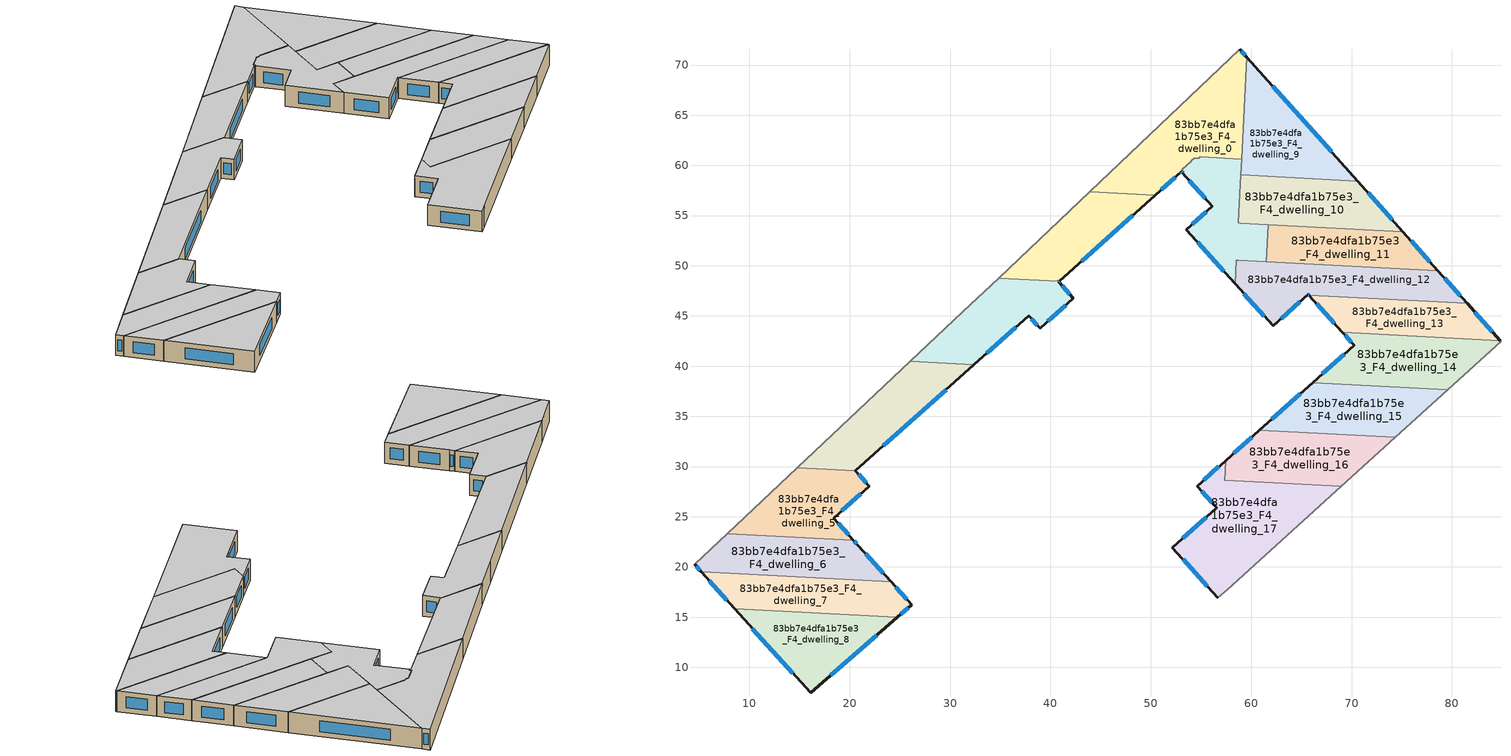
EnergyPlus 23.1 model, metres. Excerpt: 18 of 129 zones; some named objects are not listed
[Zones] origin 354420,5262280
83bb7e4dfa1b75e3_F4_dwelling_0
 floor to 83bb7e4dfa1b75e3_F3_dwelling_0 (EU_floor_Construction): 58.86,71.58 59.58,70.78 59.04,60.63 54.92,60.85 54.77,60.71 54.34,60.73 54.02,60.45 54.01,60.43 53.06,59.58 53.26,59.36 53.15,59.26 53.05,59.37 50.43,57.03 43.89,57.37 z12
 wall outside (EU_wall_Construction): 59.58,70.78 58.86,71.58 / 50.43,57.03 53.05,59.37 53.15,59.26 z12:15
 wall to 83bb7e4dfa1b75e3_F4_dwelling_1 (EU_wall_Construction): 53.15,59.26 53.26,59.36 53.06,59.58 54.01,60.43 54.02,60.45 / 54.03,60.45 54.34,60.73 54.77,60.71 54.92,60.85 59.04,60.63 z12:15
 wall to 83bb7e4dfa1b75e3_F4_dwelling_2 (EU_wall_Construction): 43.89,57.37 50.43,57.03 z12:15
 wall adiabatic (EU_wall_Construction): 58.86,71.58 43.89,57.37 z12:15
 wall to 83bb7e4dfa1b75e3_F4_dwelling_9 (EU_wall_Construction): 59.04,60.63 59.58,70.78 z12:15
 window (EU_Window_Construction): 59.41,70.96 59.03,71.39 / 53.07,59.34 53.13,59.29 / 51.05,57.58 52.43,58.82 z12.7:14.3
 ceiling to 83bb7e4dfa1b75e3_F5_dwelling_0 (EU_floor_Construction): 59.04,60.63 59.58,70.78 58.86,71.58 43.89,57.37 50.43,57.03 53.05,59.37 53.15,59.26 53.26,59.36 53.06,59.58 54.01,60.43 54.02,60.45 54.34,60.73 54.77,60.71 54.92,60.85 z15
83bb7e4dfa1b75e3_F4_dwelling_1
 floor to 83bb7e4dfa1b75e3_F3_dwelling_1 (EU_floor_Construction): 59.04,60.63 58.71,54.27 58.91,54.26 61.7,54.11 61.51,50.4 58.71,50.55 58.51,50.56 58.39,48.21 53.52,53.61 56.14,55.95 53.15,59.26 53.26,59.36 53.06,59.58 54.01,60.43 54.03,60.45 54.34,60.73 54.77,60.71 54.92,60.85 z12
 wall outside (EU_wall_Construction): 53.15,59.26 56.14,55.95 53.52,53.61 58.39,48.21 z12:15
 wall to 83bb7e4dfa1b75e3_F4_dwelling_12 (EU_wall_Construction): 58.39,48.21 58.51,50.56 58.71,50.55 61.51,50.4 z12:15
 wall to 83bb7e4dfa1b75e3_F4_dwelling_11 (EU_wall_Construction): 61.51,50.4 61.7,54.11 z12:15
 wall to 83bb7e4dfa1b75e3_F4_dwelling_10 (EU_wall_Construction): 61.7,54.11 58.91,54.26 58.71,54.27 58.96,59.06 z12:15
 wall to 83bb7e4dfa1b75e3_F4_dwelling_9 (EU_wall_Construction): 58.96,59.06 59.04,60.63 z12:15
 window (EU_Window_Construction): 54.66,52.34 57.24,49.48 / 55.52,55.4 54.14,54.16 / 53.85,58.48 55.43,56.72 z12.7:14.3
 ceiling to 83bb7e4dfa1b75e3_F5_dwelling_1 (EU_floor_Construction): 61.51,50.4 61.7,54.11 58.91,54.26 58.71,54.27 59.04,60.63 54.92,60.85 54.77,60.71 54.34,60.73 54.03,60.45 54.01,60.43 53.06,59.58 53.26,59.36 53.15,59.26 56.14,55.95 53.52,53.61 58.39,48.21 58.51,50.56 58.71,50.55 z15
83bb7e4dfa1b75e3_F4_dwelling_10
 floor to 83bb7e4dfa1b75e3_F3_dwelling_10 (EU_floor_Construction): 70.6,58.44 75.11,53.4 58.71,54.27 58.96,59.06 z12
 wall outside (EU_wall_Construction): 75.11,53.4 70.6,58.44 z12:15
 wall to 83bb7e4dfa1b75e3_F4_dwelling_9 (EU_wall_Construction): 70.6,58.44 58.96,59.06 z12:15
 wall to 83bb7e4dfa1b75e3_F4_dwelling_11 (EU_wall_Construction): 61.7,54.11 75.11,53.4 z12:15
 window (EU_Window_Construction): 74.05,54.59 71.66,57.26 z12.7:14.3
 ceiling to 83bb7e4dfa1b75e3_F5_dwelling_10 (EU_floor_Construction): 75.11,53.4 70.6,58.44 58.96,59.06 58.71,54.27 z15
83bb7e4dfa1b75e3_F4_dwelling_11
 floor to 83bb7e4dfa1b75e3_F3_dwelling_11 (EU_floor_Construction): 75.11,53.4 78.6,49.5 61.51,50.4 61.7,54.11 z12
 wall outside (EU_wall_Construction): 78.6,49.5 75.11,53.4 z12:15
 wall to 83bb7e4dfa1b75e3_F4_dwelling_12 (EU_wall_Construction): 61.51,50.4 78.6,49.5 z12:15
 window (EU_Window_Construction): 77.78,50.41 75.93,52.48 z12.7:14.3
 ceiling to 83bb7e4dfa1b75e3_F5_dwelling_11 (EU_floor_Construction): 78.6,49.5 75.11,53.4 61.7,54.11 61.51,50.4 z15
83bb7e4dfa1b75e3_F4_dwelling_12
 floor to 83bb7e4dfa1b75e3_F3_dwelling_12 (EU_floor_Construction): 78.6,49.5 81.5,46.25 65.73,47.08 65.67,47.15 62.18,44.01 58.39,48.21 58.51,50.56 z12
 wall outside (EU_wall_Construction): 81.5,46.25 78.6,49.5 / 58.39,48.21 62.18,44.01 65.67,47.15 65.73,47.08 z12:15
 wall to 83bb7e4dfa1b75e3_F4_dwelling_13 (EU_wall_Construction): 65.73,47.08 81.5,46.25 z12:15
 window (EU_Window_Construction): 80.82,47.01 79.28,48.73 / 65.69,47.13 65.72,47.1 / 63,44.75 64.85,46.41 / 59.28,47.23 61.29,45 z12.7:14.3
 ceiling to 83bb7e4dfa1b75e3_F5_dwelling_12 (EU_floor_Construction): 81.5,46.25 78.6,49.5 58.51,50.56 58.39,48.21 62.18,44.01 65.67,47.15 65.73,47.08 z15
83bb7e4dfa1b75e3_F4_dwelling_13
 floor to 83bb7e4dfa1b75e3_F3_dwelling_13 (EU_floor_Construction): 81.5,46.25 84.8,42.56 69.07,43.39 65.73,47.08 z12
 wall outside (EU_wall_Construction): 65.73,47.08 69.07,43.39 / 84.8,42.56 81.5,46.25 z12:15
 wall to 83bb7e4dfa1b75e3_F4_dwelling_14 (EU_wall_Construction): 69.07,43.39 84.8,42.56 z12:15
 window (EU_Window_Construction): 66.52,46.21 68.28,44.25 / 84.02,43.42 82.27,45.38 z12.7:14.3
 ceiling to 83bb7e4dfa1b75e3_F5_dwelling_13 (EU_floor_Construction): 84.8,42.56 81.5,46.25 65.73,47.08 69.07,43.39 z15
83bb7e4dfa1b75e3_F4_dwelling_14
 floor to 83bb7e4dfa1b75e3_F3_dwelling_14 (EU_floor_Construction): 84.8,42.56 84.88,42.47 79.58,37.66 66.12,38.37 70.25,42.07 69.07,43.39 z12
 wall outside (EU_wall_Construction): 69.07,43.39 70.25,42.07 66.12,38.37 z12:15
 wall adiabatic (EU_wall_Construction): 79.58,37.66 84.88,42.47 84.8,42.56 z12:15
 wall to 83bb7e4dfa1b75e3_F4_dwelling_15 (EU_wall_Construction): 66.12,38.37 79.58,37.66 z12:15
 window (EU_Window_Construction): 69.28,41.2 67.09,39.24 / 69.35,43.08 69.97,42.38 z12.7:14.3
 ceiling to 83bb7e4dfa1b75e3_F5_dwelling_14 (EU_floor_Construction): 84.88,42.47 84.8,42.56 69.07,43.39 70.25,42.07 66.12,38.37 79.58,37.66 z15
83bb7e4dfa1b75e3_F4_dwelling_15
 floor to 83bb7e4dfa1b75e3_F3_dwelling_15 (EU_floor_Construction): 79.58,37.66 74.33,32.9 60.82,33.62 66.12,38.37 z12
 wall outside (EU_wall_Construction): 66.12,38.37 60.82,33.62 z12:15
 wall to 83bb7e4dfa1b75e3_F4_dwelling_16 (EU_wall_Construction): 60.82,33.62 74.33,32.9 z12:15
 wall adiabatic (EU_wall_Construction): 74.33,32.9 79.58,37.66 z12:15
 window (EU_Window_Construction): 64.88,37.26 62.06,34.73 z12.7:14.3
 ceiling to 83bb7e4dfa1b75e3_F5_dwelling_15 (EU_floor_Construction): 79.58,37.66 66.12,38.37 60.82,33.62 74.33,32.9 z15
83bb7e4dfa1b75e3_F4_dwelling_16
 floor to 83bb7e4dfa1b75e3_F3_dwelling_16 (EU_floor_Construction): 74.33,32.9 68.95,28.03 57.35,28.64 57.46,30.6 60.82,33.62 z12
 wall outside (EU_wall_Construction): 60.82,33.62 57.46,30.6 z12:15
 wall adiabatic (EU_wall_Construction): 68.95,28.03 74.33,32.9 z12:15
 wall to 83bb7e4dfa1b75e3_F4_dwelling_17 (EU_wall_Construction): 57.46,30.6 57.35,28.64 68.95,28.03 z12:15
 window (EU_Window_Construction): 60.03,32.91 58.25,31.31 z12.7:14.3
 ceiling to 83bb7e4dfa1b75e3_F5_dwelling_16 (EU_floor_Construction): 74.33,32.9 60.82,33.62 57.46,30.6 57.35,28.64 68.95,28.03 z15
83bb7e4dfa1b75e3_F4_dwelling_17
 floor to 83bb7e4dfa1b75e3_F3_dwelling_17 (EU_floor_Construction): 68.95,28.03 57.6,17.75 56.67,16.91 52.15,21.93 56.58,25.89 54.62,28.06 57.46,30.6 57.35,28.64 z12
 wall outside (EU_wall_Construction): 57.46,30.6 54.62,28.06 56.58,25.89 52.15,21.93 56.67,16.91 z12:15
 wall adiabatic (EU_wall_Construction): 56.67,16.91 57.6,17.75 68.95,28.03 z12:15
 window (EU_Window_Construction): 56.79,30.01 55.29,28.66 / 53.21,20.75 55.61,18.09 / 55.54,24.96 53.19,22.86 / 55.08,27.55 56.12,26.4 z12.7:14.3
 ceiling to 83bb7e4dfa1b75e3_F5_dwelling_17 (EU_floor_Construction): 68.95,28.03 57.35,28.64 57.46,30.6 54.62,28.06 56.58,25.89 52.15,21.93 56.67,16.91 57.6,17.75 z15
83bb7e4dfa1b75e3_F4_dwelling_2
 floor to 83bb7e4dfa1b75e3_F3_dwelling_2 (EU_floor_Construction): 50.43,57.03 40.87,48.46 34.84,48.78 43.89,57.37 z12
 wall outside (EU_wall_Construction): 40.87,48.46 50.43,57.03 z12:15
 wall to 83bb7e4dfa1b75e3_F4_dwelling_3 (EU_wall_Construction): 34.84,48.78 40.87,48.46 z12:15
 wall adiabatic (EU_wall_Construction): 43.89,57.37 34.84,48.78 z12:15
 window (EU_Window_Construction): 43.12,50.47 48.19,55.01 z12.7:14.3
 ceiling to 83bb7e4dfa1b75e3_F5_dwelling_2 (EU_floor_Construction): 50.43,57.03 43.89,57.37 34.84,48.78 40.87,48.46 z15
83bb7e4dfa1b75e3_F4_dwelling_3
 floor to 83bb7e4dfa1b75e3_F3_dwelling_3 (EU_floor_Construction): 40.87,48.46 40.81,48.4 42.28,46.76 38.97,43.79 37.84,45.04 32.38,40.14 26.05,40.48 31.28,45.4 34.84,48.78 z12
 wall outside (EU_wall_Construction): 32.38,40.14 37.84,45.04 38.97,43.79 42.28,46.76 40.81,48.4 40.87,48.46 z12:15
 wall to 83bb7e4dfa1b75e3_F4_dwelling_4 (EU_wall_Construction): 26.05,40.48 32.38,40.14 z12:15
 wall adiabatic (EU_wall_Construction): 34.84,48.78 31.28,45.4 26.05,40.48 z12:15
 window (EU_Window_Construction): 38.1,44.74 38.7,44.08 / 33.66,41.29 36.56,43.89 / 40.82,48.41 40.86,48.44 / 41.94,47.15 41.15,48.01 / 39.75,44.48 41.5,46.06 z12.7:14.3
 ceiling to 83bb7e4dfa1b75e3_F5_dwelling_3 (EU_floor_Construction): 38.97,43.79 42.28,46.76 40.81,48.4 40.87,48.46 34.84,48.78 31.28,45.4 26.05,40.48 32.38,40.14 37.84,45.04 z15
83bb7e4dfa1b75e3_F4_dwelling_4
 floor to 83bb7e4dfa1b75e3_F3_dwelling_4 (EU_floor_Construction): 32.38,40.14 20.58,29.58 14.79,29.88 26.05,40.48 z12
 wall outside (EU_wall_Construction): 20.58,29.58 32.38,40.14 z12:15
 wall to 83bb7e4dfa1b75e3_F4_dwelling_5 (EU_wall_Construction): 14.79,29.88 20.58,29.58 z12:15
 wall adiabatic (EU_wall_Construction): 26.05,40.48 14.79,29.88 z12:15
 window (EU_Window_Construction): 23.35,32.06 29.61,37.66 z12.7:14.3
 ceiling to 83bb7e4dfa1b75e3_F5_dwelling_4 (EU_floor_Construction): 32.38,40.14 26.05,40.48 14.79,29.88 20.58,29.58 z15
83bb7e4dfa1b75e3_F4_dwelling_5
 floor to 83bb7e4dfa1b75e3_F3_dwelling_5 (EU_floor_Construction): 20.58,29.58 21.95,28.05 18.39,24.87 20.37,22.67 7.83,23.33 14.79,29.88 z12
 wall outside (EU_wall_Construction): 20.37,22.67 18.39,24.87 21.95,28.05 20.58,29.58 z12:15
 wall to 83bb7e4dfa1b75e3_F4_dwelling_6 (EU_wall_Construction): 7.83,23.33 20.37,22.67 z12:15
 wall adiabatic (EU_wall_Construction): 14.79,29.88 7.83,23.33 z12:15
 window (EU_Window_Construction): 21.63,28.41 20.9,29.22 / 19.23,25.62 21.12,27.31 / 19.91,23.19 18.86,24.35 z12.7:14.3
 ceiling to 83bb7e4dfa1b75e3_F5_dwelling_5 (EU_floor_Construction): 20.37,22.67 18.39,24.87 21.95,28.05 20.58,29.58 14.79,29.88 7.83,23.33 z15
83bb7e4dfa1b75e3_F4_dwelling_6
 floor to 83bb7e4dfa1b75e3_F3_dwelling_6 (EU_floor_Construction): 20.82,22.17 24.13,18.51 5.21,19.51 4.54,20.25 7.83,23.33 20.37,22.67 z12
 wall outside (EU_wall_Construction): 4.54,20.25 5.21,19.51 / 24.13,18.51 20.82,22.17 20.37,22.67 z12:15
 wall adiabatic (EU_wall_Construction): 7.83,23.33 4.54,20.25 z12:15
 wall to 83bb7e4dfa1b75e3_F4_dwelling_7 (EU_wall_Construction): 5.21,19.51 24.13,18.51 z12:15
 window (EU_Window_Construction): 4.7,20.07 5.05,19.68 / 20.71,22.29 20.48,22.55 / 23.35,19.37 21.6,21.31 z12.7:14.3
 ceiling to 83bb7e4dfa1b75e3_F5_dwelling_6 (EU_floor_Construction): 24.13,18.51 20.82,22.17 20.37,22.67 7.83,23.33 4.54,20.25 5.21,19.51 z15
83bb7e4dfa1b75e3_F4_dwelling_7
 floor to 83bb7e4dfa1b75e3_F3_dwelling_7 (EU_floor_Construction): 24.13,18.51 26.19,16.24 24.73,14.97 8.54,15.83 5.21,19.51 z12
 wall outside (EU_wall_Construction): 5.21,19.51 8.54,15.83 / 24.73,14.97 26.19,16.24 24.13,18.51 z12:15
 wall to 83bb7e4dfa1b75e3_F4_dwelling_8 (EU_wall_Construction): 8.54,15.83 24.73,14.97 z12:15
 window (EU_Window_Construction): 5.99,18.65 7.76,16.69 / 25.7,16.77 24.61,17.98 / 25.08,15.27 25.85,15.94 z12.7:14.3
 ceiling to 83bb7e4dfa1b75e3_F5_dwelling_7 (EU_floor_Construction): 26.19,16.24 24.13,18.51 5.21,19.51 8.54,15.83 24.73,14.97 z15
83bb7e4dfa1b75e3_F4_dwelling_8
 floor to 83bb7e4dfa1b75e3_F3_dwelling_8 (EU_floor_Construction): 24.73,14.97 16.11,7.46 8.54,15.83 z12
 wall outside (EU_wall_Construction): 8.54,15.83 16.11,7.46 24.73,14.97 z12:15
 window (EU_Window_Construction): 18.14,9.22 22.71,13.21 / 10.32,13.86 14.33,9.42 z12.7:14.3
 ceiling to 83bb7e4dfa1b75e3_F5_dwelling_8 (EU_floor_Construction): 24.73,14.97 8.54,15.83 16.11,7.46 z15
83bb7e4dfa1b75e3_F4_dwelling_9
 floor to 83bb7e4dfa1b75e3_F3_dwelling_9 (EU_floor_Construction): 59.58,70.78 70.6,58.44 58.96,59.06 z12
 wall outside (EU_wall_Construction): 70.6,58.44 59.58,70.78 z12:15
 window (EU_Window_Construction): 68.01,61.34 62.17,67.88 z12.7:14.3
 ceiling to 83bb7e4dfa1b75e3_F5_dwelling_9 (EU_floor_Construction): 70.6,58.44 59.58,70.78 58.96,59.06 z15
[Building]
EU S2 Campaign: North Axis=0; Terrain=City; Solar Distribution=FullExterior
[Site:Location]
Budapest.Ferenc.Liszt.Intl.AP: Latitude=47.437; Longitude=19.256; Time Zone=1; Elevation=185
[SizingPeriod:WeatherFileDays]
AnnualSizingPeriod: Begin Month=1; Begin Day of Month=1; End Month=12; End Day of Month=31; Day of Week for Start Day=Monday; Use Weather File Daylight Saving Period=No; Use Weather File Rain and Snow Indicators=No
[MATERIAL]
EU_InternalMass_Material: Roughness=MediumRough; Thickness=0.1; Conductivity=1; Density=1800; Specific Heat=900; Thermal Absorptance=0.9; Solar Absorptance=0.7; Visible Absorptance=0.7
[MATERIAL:NOMASS] Roughness=MediumRough; Thermal Absorptance=0.9; Solar Absorptance=0.7; Visible Absorptance=0.7
Name | Thermal Resistance
EU_wall_NoMass | 0.832559
EU_floor_NoMass | 0.872794
[WINDOWMATERIAL:SIMPLEGLAZINGSYSTEM]
EU_Window_SimpleGlazing: UFactor=2.79869; Solar Heat Gain Coefficient=0.75; Visible Transmittance=0.75
[CONSTRUCTION]
EU_wall_Construction: EU_wall_NoMass
EU_floor_Construction: EU_floor_NoMass
EU_Window_Construction: EU_Window_SimpleGlazing
EU_InternalMass_Construction: EU_InternalMass_Material
[ZONE] Type=1; Multiplier=1; Ceiling Height=autocalculate; Floor Area=autocalculate; Part of Total Floor Area=Yes
Name | Volume
83bb7e4dfa1b75e3_F4_dwelling_0 | 273.996
83bb7e4dfa1b75e3_F4_dwelling_1 | 168.745
83bb7e4dfa1b75e3_F4_dwelling_10 | 202.135
83bb7e4dfa1b75e3_F4_dwelling_11 | 170.207
83bb7e4dfa1b75e3_F4_dwelling_12 | 231.677
83bb7e4dfa1b75e3_F4_dwelling_13 | 166.284
83bb7e4dfa1b75e3_F4_dwelling_14 | 212.929
83bb7e4dfa1b75e3_F4_dwelling_15 | 203.663
83bb7e4dfa1b75e3_F4_dwelling_16 | 203.62
83bb7e4dfa1b75e3_F4_dwelling_17 | 294.238
83bb7e4dfa1b75e3_F4_dwelling_2 | 171.122
83bb7e4dfa1b75e3_F4_dwelling_3 | 193.853
83bb7e4dfa1b75e3_F4_dwelling_4 | 203.385
83bb7e4dfa1b75e3_F4_dwelling_5 | 183.77
83bb7e4dfa1b75e3_F4_dwelling_6 | 193.573
83bb7e4dfa1b75e3_F4_dwelling_7 | 193.58
83bb7e4dfa1b75e3_F4_dwelling_8 | 193.571
83bb7e4dfa1b75e3_F4_dwelling_9 | 205.185
[INTERNALMASS] Construction=EU_InternalMass_Construction
Name | Zone or ZoneList | Surface Area
83bb7e4dfa1b75e3_F4_dwelling_0_EU_InternalMass | 83bb7e4dfa1b75e3_F4_dwelling_0 | 91.3369
83bb7e4dfa1b75e3_F4_dwelling_1_EU_InternalMass | 83bb7e4dfa1b75e3_F4_dwelling_1 | 56.2485
83bb7e4dfa1b75e3_F4_dwelling_2_EU_InternalMass | 83bb7e4dfa1b75e3_F4_dwelling_2 | 57.0474
83bb7e4dfa1b75e3_F4_dwelling_3_EU_InternalMass | 83bb7e4dfa1b75e3_F4_dwelling_3 | 64.6176
83bb7e4dfa1b75e3_F4_dwelling_4_EU_InternalMass | 83bb7e4dfa1b75e3_F4_dwelling_4 | 67.7954
83bb7e4dfa1b75e3_F4_dwelling_5_EU_InternalMass | 83bb7e4dfa1b75e3_F4_dwelling_5 | 61.2566
83bb7e4dfa1b75e3_F4_dwelling_6_EU_InternalMass | 83bb7e4dfa1b75e3_F4_dwelling_6 | 64.5244
83bb7e4dfa1b75e3_F4_dwelling_7_EU_InternalMass | 83bb7e4dfa1b75e3_F4_dwelling_7 | 64.527
83bb7e4dfa1b75e3_F4_dwelling_8_EU_InternalMass | 83bb7e4dfa1b75e3_F4_dwelling_8 | 64.5238
83bb7e4dfa1b75e3_F4_dwelling_9_EU_InternalMass | 83bb7e4dfa1b75e3_F4_dwelling_9 | 68.395
83bb7e4dfa1b75e3_F4_dwelling_10_EU_InternalMass | 83bb7e4dfa1b75e3_F4_dwelling_10 | 67.3781
83bb7e4dfa1b75e3_F4_dwelling_11_EU_InternalMass | 83bb7e4dfa1b75e3_F4_dwelling_11 | 56.7353
83bb7e4dfa1b75e3_F4_dwelling_12_EU_InternalMass | 83bb7e4dfa1b75e3_F4_dwelling_12 | 77.2276
83bb7e4dfa1b75e3_F4_dwelling_13_EU_InternalMass | 83bb7e4dfa1b75e3_F4_dwelling_13 | 55.428
83bb7e4dfa1b75e3_F4_dwelling_14_EU_InternalMass | 83bb7e4dfa1b75e3_F4_dwelling_14 | 70.9763
83bb7e4dfa1b75e3_F4_dwelling_15_EU_InternalMass | 83bb7e4dfa1b75e3_F4_dwelling_15 | 67.8877
83bb7e4dfa1b75e3_F4_dwelling_16_EU_InternalMass | 83bb7e4dfa1b75e3_F4_dwelling_16 | 67.8733
83bb7e4dfa1b75e3_F4_dwelling_17_EU_InternalMass | 83bb7e4dfa1b75e3_F4_dwelling_17 | 98.0796
[OTHEREQUIPMENT] Fuel Type=Electricity; Design Level Calculation Method=Watts/Area; Power per Zone Floor Area=1; Fraction Latent=0; Fraction Radiant=0; Fraction Lost=0; Carbon Dioxide Generation Rate=0; EndUse Subcategory=EU_Step8_InternalGains
Name | Zone or ZoneList or Space or SpaceList | Schedule
EU_Step8_InternalGain_83bb7e4dfa1b75e3_F4_dwelling_0_f000 | 83bb7e4dfa1b75e3_F4_dwelling_0 | EU_Step8_GainSchedule_83bb7e4dfa1b75e3_F4_dwelling_0_f000
EU_Step8_InternalGain_83bb7e4dfa1b75e3_F4_dwelling_1_f000 | 83bb7e4dfa1b75e3_F4_dwelling_1 | EU_Step8_GainSchedule_83bb7e4dfa1b75e3_F4_dwelling_1_f000
EU_Step8_InternalGain_83bb7e4dfa1b75e3_F4_dwelling_2_f000 | 83bb7e4dfa1b75e3_F4_dwelling_2 | EU_Step8_GainSchedule_83bb7e4dfa1b75e3_F4_dwelling_2_f000
EU_Step8_InternalGain_83bb7e4dfa1b75e3_F4_dwelling_3_f000 | 83bb7e4dfa1b75e3_F4_dwelling_3 | EU_Step8_GainSchedule_83bb7e4dfa1b75e3_F4_dwelling_3_f000
EU_Step8_InternalGain_83bb7e4dfa1b75e3_F4_dwelling_4_f000 | 83bb7e4dfa1b75e3_F4_dwelling_4 | EU_Step8_GainSchedule_83bb7e4dfa1b75e3_F4_dwelling_4_f000
EU_Step8_InternalGain_83bb7e4dfa1b75e3_F4_dwelling_5_f000 | 83bb7e4dfa1b75e3_F4_dwelling_5 | EU_Step8_GainSchedule_83bb7e4dfa1b75e3_F4_dwelling_5_f000
EU_Step8_InternalGain_83bb7e4dfa1b75e3_F4_dwelling_6_f000 | 83bb7e4dfa1b75e3_F4_dwelling_6 | EU_Step8_GainSchedule_83bb7e4dfa1b75e3_F4_dwelling_6_f000
EU_Step8_InternalGain_83bb7e4dfa1b75e3_F4_dwelling_7_f000 | 83bb7e4dfa1b75e3_F4_dwelling_7 | EU_Step8_GainSchedule_83bb7e4dfa1b75e3_F4_dwelling_7_f000
EU_Step8_InternalGain_83bb7e4dfa1b75e3_F4_dwelling_8_f000 | 83bb7e4dfa1b75e3_F4_dwelling_8 | EU_Step8_GainSchedule_83bb7e4dfa1b75e3_F4_dwelling_8_f000
EU_Step8_InternalGain_83bb7e4dfa1b75e3_F4_dwelling_9_f000 | 83bb7e4dfa1b75e3_F4_dwelling_9 | EU_Step8_GainSchedule_83bb7e4dfa1b75e3_F4_dwelling_9_f000
EU_Step8_InternalGain_83bb7e4dfa1b75e3_F4_dwelling_10_f000 | 83bb7e4dfa1b75e3_F4_dwelling_10 | EU_Step8_GainSchedule_83bb7e4dfa1b75e3_F4_dwelling_10_f000
EU_Step8_InternalGain_83bb7e4dfa1b75e3_F4_dwelling_11_f000 | 83bb7e4dfa1b75e3_F4_dwelling_11 | EU_Step8_GainSchedule_83bb7e4dfa1b75e3_F4_dwelling_11_f000
EU_Step8_InternalGain_83bb7e4dfa1b75e3_F4_dwelling_12_f000 | 83bb7e4dfa1b75e3_F4_dwelling_12 | EU_Step8_GainSchedule_83bb7e4dfa1b75e3_F4_dwelling_12_f000
EU_Step8_InternalGain_83bb7e4dfa1b75e3_F4_dwelling_13_f000 | 83bb7e4dfa1b75e3_F4_dwelling_13 | EU_Step8_GainSchedule_83bb7e4dfa1b75e3_F4_dwelling_13_f000
EU_Step8_InternalGain_83bb7e4dfa1b75e3_F4_dwelling_14_f000 | 83bb7e4dfa1b75e3_F4_dwelling_14 | EU_Step8_GainSchedule_83bb7e4dfa1b75e3_F4_dwelling_14_f000
EU_Step8_InternalGain_83bb7e4dfa1b75e3_F4_dwelling_15_f000 | 83bb7e4dfa1b75e3_F4_dwelling_15 | EU_Step8_GainSchedule_83bb7e4dfa1b75e3_F4_dwelling_15_f000
EU_Step8_InternalGain_83bb7e4dfa1b75e3_F4_dwelling_16_f000 | 83bb7e4dfa1b75e3_F4_dwelling_16 | EU_Step8_GainSchedule_83bb7e4dfa1b75e3_F4_dwelling_16_f000
EU_Step8_InternalGain_83bb7e4dfa1b75e3_F4_dwelling_17_f000 | 83bb7e4dfa1b75e3_F4_dwelling_17 | EU_Step8_GainSchedule_83bb7e4dfa1b75e3_F4_dwelling_17_f000
[ZONEVENTILATION:DESIGNFLOWRATE] Schedule=EU_AlwaysOn; Design Flow Rate Calculation Method=AirChanges/Hour; Air Changes per Hour=0.475469; Ventilation Type=Natural; Fan Pressure Rise=0; Fan Total Efficiency=1; Constant Term Coefficient=1; Temperature Term Coefficient=0; Velocity Term Coefficient=0; Velocity Squared Term Coefficient=0; Minimum Indoor Temperature=-100; Maximum Indoor Temperature=100; Delta Temperature=-100; Minimum Outdoor Temperature=-100; Maximum Outdoor Temperature=100; Maximum Wind Speed=40
Name | Zone or ZoneList or Space or SpaceList
EU_ConstantAir_83bb7e4dfa1b75e3_F4_dwelling_0 | 83bb7e4dfa1b75e3_F4_dwelling_0
EU_ConstantAir_83bb7e4dfa1b75e3_F4_dwelling_1 | 83bb7e4dfa1b75e3_F4_dwelling_1
EU_ConstantAir_83bb7e4dfa1b75e3_F4_dwelling_2 | 83bb7e4dfa1b75e3_F4_dwelling_2
EU_ConstantAir_83bb7e4dfa1b75e3_F4_dwelling_3 | 83bb7e4dfa1b75e3_F4_dwelling_3
EU_ConstantAir_83bb7e4dfa1b75e3_F4_dwelling_4 | 83bb7e4dfa1b75e3_F4_dwelling_4
EU_ConstantAir_83bb7e4dfa1b75e3_F4_dwelling_5 | 83bb7e4dfa1b75e3_F4_dwelling_5
EU_ConstantAir_83bb7e4dfa1b75e3_F4_dwelling_6 | 83bb7e4dfa1b75e3_F4_dwelling_6
EU_ConstantAir_83bb7e4dfa1b75e3_F4_dwelling_7 | 83bb7e4dfa1b75e3_F4_dwelling_7
EU_ConstantAir_83bb7e4dfa1b75e3_F4_dwelling_8 | 83bb7e4dfa1b75e3_F4_dwelling_8
EU_ConstantAir_83bb7e4dfa1b75e3_F4_dwelling_9 | 83bb7e4dfa1b75e3_F4_dwelling_9
EU_ConstantAir_83bb7e4dfa1b75e3_F4_dwelling_10 | 83bb7e4dfa1b75e3_F4_dwelling_10
EU_ConstantAir_83bb7e4dfa1b75e3_F4_dwelling_11 | 83bb7e4dfa1b75e3_F4_dwelling_11
EU_ConstantAir_83bb7e4dfa1b75e3_F4_dwelling_12 | 83bb7e4dfa1b75e3_F4_dwelling_12
EU_ConstantAir_83bb7e4dfa1b75e3_F4_dwelling_13 | 83bb7e4dfa1b75e3_F4_dwelling_13
EU_ConstantAir_83bb7e4dfa1b75e3_F4_dwelling_14 | 83bb7e4dfa1b75e3_F4_dwelling_14
EU_ConstantAir_83bb7e4dfa1b75e3_F4_dwelling_15 | 83bb7e4dfa1b75e3_F4_dwelling_15
EU_ConstantAir_83bb7e4dfa1b75e3_F4_dwelling_16 | 83bb7e4dfa1b75e3_F4_dwelling_16
EU_ConstantAir_83bb7e4dfa1b75e3_F4_dwelling_17 | 83bb7e4dfa1b75e3_F4_dwelling_17
[HVACTEMPLATE:ZONE:IDEALLOADSAIRSYSTEM] System Availability Schedule=EU_AlwaysOn; Maximum Heating Supply Air Temperature=50; Minimum Cooling Supply Air Temperature=13; Maximum Heating Supply Air Humidity Ratio=0.0156; Minimum Cooling Supply Air Humidity Ratio=0.0077; Heating Limit=NoLimit; Cooling Limit=NoLimit; Heating Availability Schedule=EU_AlwaysOn; Cooling Availability Schedule=EU_CoolingOff; Dehumidification Control Type=ConstantSensibleHeatRatio; Cooling Sensible Heat Ratio=0.7; Dehumidification Setpoint=60; Humidification Control Type=None; Humidification Setpoint=30; Outdoor Air Method=None; Outdoor Air Flow Rate per Person=0.00944; Outdoor Air Flow Rate per Zone Floor Area=0; Outdoor Air Flow Rate per Zone=0; Demand Controlled Ventilation Type=None; Outdoor Air Economizer Type=NoEconomizer; Heat Recovery Type=None; Sensible Heat Recovery Effectiveness=0.7; Latent Heat Recovery Effectiveness=0.65
Name | Template Thermostat
83bb7e4dfa1b75e3_F4_dwelling_0 | EU_HeatOnly_83bb7e4dfa1b75e3_F4_dwelling_0
83bb7e4dfa1b75e3_F4_dwelling_1 | EU_HeatOnly_83bb7e4dfa1b75e3_F4_dwelling_1
83bb7e4dfa1b75e3_F4_dwelling_2 | EU_HeatOnly_83bb7e4dfa1b75e3_F4_dwelling_2
83bb7e4dfa1b75e3_F4_dwelling_3 | EU_HeatOnly_83bb7e4dfa1b75e3_F4_dwelling_3
83bb7e4dfa1b75e3_F4_dwelling_4 | EU_HeatOnly_83bb7e4dfa1b75e3_F4_dwelling_4
83bb7e4dfa1b75e3_F4_dwelling_5 | EU_HeatOnly_83bb7e4dfa1b75e3_F4_dwelling_5
83bb7e4dfa1b75e3_F4_dwelling_6 | EU_HeatOnly_83bb7e4dfa1b75e3_F4_dwelling_6
83bb7e4dfa1b75e3_F4_dwelling_7 | EU_HeatOnly_83bb7e4dfa1b75e3_F4_dwelling_7
83bb7e4dfa1b75e3_F4_dwelling_8 | EU_HeatOnly_83bb7e4dfa1b75e3_F4_dwelling_8
83bb7e4dfa1b75e3_F4_dwelling_9 | EU_HeatOnly_83bb7e4dfa1b75e3_F4_dwelling_9
83bb7e4dfa1b75e3_F4_dwelling_10 | EU_HeatOnly_83bb7e4dfa1b75e3_F4_dwelling_10
83bb7e4dfa1b75e3_F4_dwelling_11 | EU_HeatOnly_83bb7e4dfa1b75e3_F4_dwelling_11
83bb7e4dfa1b75e3_F4_dwelling_12 | EU_HeatOnly_83bb7e4dfa1b75e3_F4_dwelling_12
83bb7e4dfa1b75e3_F4_dwelling_13 | EU_HeatOnly_83bb7e4dfa1b75e3_F4_dwelling_13
83bb7e4dfa1b75e3_F4_dwelling_14 | EU_HeatOnly_83bb7e4dfa1b75e3_F4_dwelling_14
83bb7e4dfa1b75e3_F4_dwelling_15 | EU_HeatOnly_83bb7e4dfa1b75e3_F4_dwelling_15
83bb7e4dfa1b75e3_F4_dwelling_16 | EU_HeatOnly_83bb7e4dfa1b75e3_F4_dwelling_16
83bb7e4dfa1b75e3_F4_dwelling_17 | EU_HeatOnly_83bb7e4dfa1b75e3_F4_dwelling_17
[SIZING:ZONE] Zone Cooling Design Supply Air Temperature Input Method=SupplyAirTemperature; Zone Cooling Design Supply Air Temperature=13; Zone Heating Design Supply Air Temperature Input Method=SupplyAirTemperature; Zone Heating Design Supply Air Temperature=50; Zone Cooling Design Supply Air Humidity Ratio=0.008; Zone Heating Design Supply Air Humidity Ratio=0.008; Cooling Design Air Flow Method=DesignDay; Cooling Design Air Flow Rate=0; Cooling Minimum Air Flow per Zone Floor Area=0.000762; Cooling Minimum Air Flow=0; Cooling Minimum Air Flow Fraction=0.2; Heating Design Air Flow Method=DesignDay; Heating Design Air Flow Rate=0; Heating Maximum Air Flow per Zone Floor Area=0.002032; Heating Maximum Air Flow=0.141576; Heating Maximum Air Flow Fraction=0.3; Account for Dedicated Outdoor Air System=No; Dedicated Outdoor Air System Control Strategy=NeutralSupplyAir; Dedicated Outdoor Air Low Setpoint Temperature for Design=autosize; Dedicated Outdoor Air High Setpoint Temperature for Design=autosize; Zone Load Sizing Method=Sensible Load Only No Latent Load; Zone Latent Cooling Design Supply Air Humidity Ratio Input Method=HumidityRatioDifference; Zone Cooling Design Supply Air Humidity Ratio Difference=0.005; Zone Latent Heating Design Supply Air Humidity Ratio Input Method=HumidityRatioDifference; Zone Humidification Design Supply Air Humidity Ratio Difference=0.005
83bb7e4dfa1b75e3_F4_dwelling_0; 83bb7e4dfa1b75e3_F4_dwelling_1; 83bb7e4dfa1b75e3_F4_dwelling_2; 83bb7e4dfa1b75e3_F4_dwelling_3; 83bb7e4dfa1b75e3_F4_dwelling_4; 83bb7e4dfa1b75e3_F4_dwelling_5; 83bb7e4dfa1b75e3_F4_dwelling_6; 83bb7e4dfa1b75e3_F4_dwelling_7; 83bb7e4dfa1b75e3_F4_dwelling_8; 83bb7e4dfa1b75e3_F4_dwelling_9; 83bb7e4dfa1b75e3_F4_dwelling_10; 83bb7e4dfa1b75e3_F4_dwelling_11; 83bb7e4dfa1b75e3_F4_dwelling_12; 83bb7e4dfa1b75e3_F4_dwelling_13; 83bb7e4dfa1b75e3_F4_dwelling_14; 83bb7e4dfa1b75e3_F4_dwelling_15; 83bb7e4dfa1b75e3_F4_dwelling_16; 83bb7e4dfa1b75e3_F4_dwelling_17
[SCHEDULE:CONSTANT]
Name | Hourly Value
EU_AlwaysOn | 1
EU_CoolingOff | 0
[SCHEDULE:FILE] Column Number=1; Rows to Skip at Top=0; Number of Hours of Data=8760; Column Separator=Comma; Interpolate to Timestep=No; Minutes per Item=60; Adjust Schedule for Daylight Savings=Yes
Name | File
EU_Step8_GainSchedule_83bb7e4dfa1b75e3_F4_dwelling_0_f000 | ../../schedules/83bb7e4dfa1b75e3/83bb7e4dfa1b75e3_F4_dwelling_0_f000_gain.csv
EU_Step8_GainSchedule_83bb7e4dfa1b75e3_F4_dwelling_1_f000 | ../../schedules/83bb7e4dfa1b75e3/83bb7e4dfa1b75e3_F4_dwelling_1_f000_gain.csv
EU_Step8_GainSchedule_83bb7e4dfa1b75e3_F4_dwelling_2_f000 | ../../schedules/83bb7e4dfa1b75e3/83bb7e4dfa1b75e3_F4_dwelling_2_f000_gain.csv
EU_Step8_GainSchedule_83bb7e4dfa1b75e3_F4_dwelling_3_f000 | ../../schedules/83bb7e4dfa1b75e3/83bb7e4dfa1b75e3_F4_dwelling_3_f000_gain.csv
EU_Step8_GainSchedule_83bb7e4dfa1b75e3_F4_dwelling_4_f000 | ../../schedules/83bb7e4dfa1b75e3/83bb7e4dfa1b75e3_F4_dwelling_4_f000_gain.csv
EU_Step8_GainSchedule_83bb7e4dfa1b75e3_F4_dwelling_5_f000 | ../../schedules/83bb7e4dfa1b75e3/83bb7e4dfa1b75e3_F4_dwelling_5_f000_gain.csv
EU_Step8_GainSchedule_83bb7e4dfa1b75e3_F4_dwelling_6_f000 | ../../schedules/83bb7e4dfa1b75e3/83bb7e4dfa1b75e3_F4_dwelling_6_f000_gain.csv
EU_Step8_GainSchedule_83bb7e4dfa1b75e3_F4_dwelling_7_f000 | ../../schedules/83bb7e4dfa1b75e3/83bb7e4dfa1b75e3_F4_dwelling_7_f000_gain.csv
EU_Step8_GainSchedule_83bb7e4dfa1b75e3_F4_dwelling_8_f000 | ../../schedules/83bb7e4dfa1b75e3/83bb7e4dfa1b75e3_F4_dwelling_8_f000_gain.csv
EU_Step8_GainSchedule_83bb7e4dfa1b75e3_F4_dwelling_9_f000 | ../../schedules/83bb7e4dfa1b75e3/83bb7e4dfa1b75e3_F4_dwelling_9_f000_gain.csv
EU_Step8_GainSchedule_83bb7e4dfa1b75e3_F4_dwelling_10_f000 | ../../schedules/83bb7e4dfa1b75e3/83bb7e4dfa1b75e3_F4_dwelling_10_f000_gain.csv
EU_Step8_GainSchedule_83bb7e4dfa1b75e3_F4_dwelling_11_f000 | ../../schedules/83bb7e4dfa1b75e3/83bb7e4dfa1b75e3_F4_dwelling_11_f000_gain.csv
EU_Step8_GainSchedule_83bb7e4dfa1b75e3_F4_dwelling_12_f000 | ../../schedules/83bb7e4dfa1b75e3/83bb7e4dfa1b75e3_F4_dwelling_12_f000_gain.csv
EU_Step8_GainSchedule_83bb7e4dfa1b75e3_F4_dwelling_13_f000 | ../../schedules/83bb7e4dfa1b75e3/83bb7e4dfa1b75e3_F4_dwelling_13_f000_gain.csv
EU_Step8_GainSchedule_83bb7e4dfa1b75e3_F4_dwelling_14_f000 | ../../schedules/83bb7e4dfa1b75e3/83bb7e4dfa1b75e3_F4_dwelling_14_f000_gain.csv
EU_Step8_GainSchedule_83bb7e4dfa1b75e3_F4_dwelling_15_f000 | ../../schedules/83bb7e4dfa1b75e3/83bb7e4dfa1b75e3_F4_dwelling_15_f000_gain.csv
EU_Step8_GainSchedule_83bb7e4dfa1b75e3_F4_dwelling_16_f000 | ../../schedules/83bb7e4dfa1b75e3/83bb7e4dfa1b75e3_F4_dwelling_16_f000_gain.csv
EU_Step8_GainSchedule_83bb7e4dfa1b75e3_F4_dwelling_17_f000 | ../../schedules/83bb7e4dfa1b75e3/83bb7e4dfa1b75e3_F4_dwelling_17_f000_gain.csv
